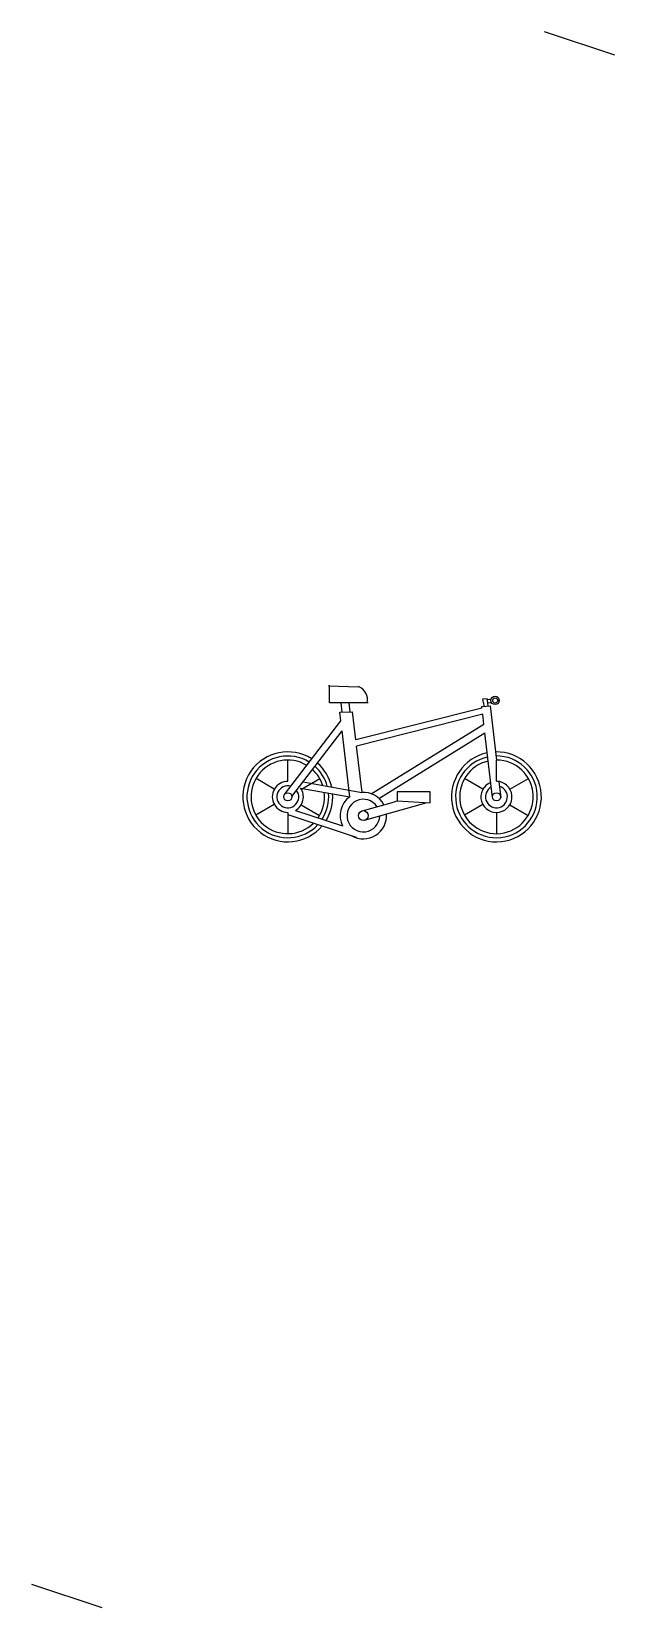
# Model space of a CAD drawing. Header units: inches. Extents: x -18 to 53, y -87 to 106.
import ezdxf

# ---------------------------------------------------------------- set-up
doc = ezdxf.new("R2010")
doc.units = ezdxf.units.IN
doc.header["$MEASUREMENT"] = 0

# ---------------------------------------------------------------- blocks, each defined once
blk = doc.blocks.new('*U1')
blk.add_line((-1.12, 0.65), (1.12, -0.65))
blk = doc.blocks.new('*U2')
at = {"color": 0, "linetype": 'ByBlock', "lineweight": -2, "transparency": 16777216}
for p, rotation in [((13.12, 15.57), 120), ((10.34, 13.98), 180), ((15.89, 13.96), 59.99999999999999), ((10.33, 10.78), 239.9999999999999), ((13.1, 9.17), 299.9999999999999)]:
    blk.add_blockref('*U1', p, dxfattribs=dict(at, rotation=rotation))
blk.add_blockref('*U1', (15.88, 10.76), dxfattribs=at)
blk = doc.blocks.new('*U3')
blk.add_line((-1.12, 0.65), (1.12, -0.65))
blk = doc.blocks.new('*U4')
at = {"color": 0, "linetype": 'ByBlock', "lineweight": -2, "transparency": 16777216}
for p, rotation in [((13.12, 15.57), 120), ((10.34, 13.98), 180), ((15.89, 13.96), 59.99999999999999), ((10.33, 10.78), 239.9999999999999), ((13.1, 9.17), 299.9999999999999)]:
    blk.add_blockref('*U3', p, dxfattribs=dict(at, rotation=rotation))
blk.add_blockref('*U3', (15.88, 10.76), dxfattribs=at)

msp = doc.modelspace()

# ---------------------------------------------------------------- linework, layer by layer
for p, q in [((44.46, 105.98), (53.09, 103.14)), ((18.09, 25.94), (21.74, 25.85)), ((19.77, 22.75), (19.63, 23.89)), ((20.76, 22.76), (20.63, 23.89)), ((36.87, 23.22), (21.44, 19.34)), ((36.85, 23.43), (37.91, 23.5)), ((36.87, 23.22), (36.85, 23.43)), ((36.99, 24.37), (37.49, 24.42)), ((37.06, 23.86), (36.99, 24.37)), ((37.13, 23.45), (37.08, 23.89)), ((37.57, 23.86), (37.49, 24.42)), ((37.51, 24.3), (37.98, 24.32)), ((37.58, 23.87), (38.03, 23.9)), ((37.62, 23.48), (37.58, 23.89)), ((38.68, 16.87), (37.91, 23.5)), ((38.96, 23.89), (38.96, 23.89)), ((12.71, 12.67), (19.61, 21.68)), ((19.48, 22.74), (21.04, 22.77)), ((19.61, 21.68), (19.48, 22.74)), ((21.44, 19.34), (21.04, 22.77)), ((36.96, 22.47), (21.53, 18.59)), ((23.33, 12.74), (37.1, 21.27)), ((37.1, 21.27), (36.96, 22.47)), ((13.61, 12.4), (19.75, 20.43)), ((20.69, 12.38), (19.75, 20.43)), ((24.25, 12.19), (37.22, 20.22)), ((38.14, 12.31), (37.22, 20.22)), ((22.19, 12.91), (21.53, 18.59)), ((14.98, 14.19), (22.15, 12.91)), ((39.21, 12.24), (38.98, 14.24)), ((13.11, 12.37), (13.11, 12.37)), ((14.67, 13.45), (20.69, 12.38)), ((22.19, 10.66), (25.76, 11.66)), ((22.5, 9.54), (30.16, 11.68)), ((25.76, 11.66), (26.51, 11.87)), ((38.64, 12.37), (38.64, 12.37)), ((13.1, 10.21), (21.48, 7.44)), ((14.05, 10.72), (19.82, 8.81)), ((-18.25, -83.93), (-9.63, -86.78))]:
    msp.add_line(p, q)
msp.add_lwpolyline([(22.94, 23.87), (18.22, 23.87), (18.22, 26.04)])
msp.add_lwpolyline([(26.51, 11.87), (30.53, 11.66), (30.53, 12.99), (26.51, 12.99)], close=True)
for centre, radius in [((38.47, 24.17), 0.513), ((38.5, 24.16), 0.313), ((13.11, 12.37), 0.5), ((38.64, 12.37), 0.5), ((22.35, 10.08), 0.604)]:
    msp.add_circle(centre, radius)
for centre, radius, start, end in [((21.12, 24.22), 1.75, 348.4189, 69.0413), ((13.11, 12.37), 5.5, 57.7962, 319.7764), ((13.11, 12.37), 5, 58.3195, 317.4482), ((38.64, 12.37), 5.5, 101.8458, 90.8031), ((38.64, 12.37), 5, 102.3691, 90.2181), ((13.11, 12.37), 4.5, 58.9597, 314.5429), ((13.11, 12.37), 4.5, 17.9865, 47.76), ((13.11, 12.37), 5, 14.9638, 48.243), ((13.11, 12.37), 5.5, 12.5456, 48.6379), ((38.64, 12.37), 4.5, 103.0093, 89.848), ((13.11, 12.37), 1.9, 89.848, 269.848), ((13.11, 12.37), 1.34, 74.4543, 36.2146), ((38.64, 12.37), 1.9, 111.8875, 89.848), ((38.64, 12.37), 1.34, 118.504, 72.0437), ((13.11, 12.37), 1.9, 299.5553, 34.7882), ((13.11, 12.37), 4.5, 325.2563, 7.202), ((13.11, 12.37), 5, 326.9426, 5.4201), ((13.11, 12.37), 5.5, 328.3125, 3.9738), ((22.35, 10.08), 2.84, 125.912, 206.5442), ((22.35, 10.08), 2, 33.2064, 359.3472), ((22.35, 10.08), 2.84, 27.914, 94.1787), ((22.35, 10.08), 2.84, 240.2215, 4.2243)]:
    msp.add_arc(centre, radius, start, end)

# ---------------------------------------------------------------- block references
for name, p in [('*U2', (0, 0)), ('*U4', (25.53, 0))]:
    msp.add_blockref(name, p)

doc.saveas('drawing.dxf')
